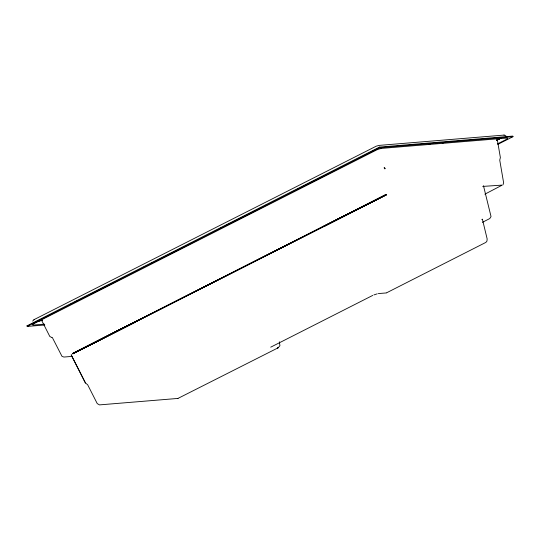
<?xml version="1.0" encoding="UTF-8"?>
<svg xmlns="http://www.w3.org/2000/svg" width="540" height="540" viewBox="0 0 540 540"><rect width="100%" height="100%" fill="white"/><g stroke="black" fill="none" stroke-linecap="round" stroke-linejoin="round"><path stroke-width="0.81" d="M384.507 168.48L384.149 167.569M32.63 321.091L34.297 319.505L376.245 146.171L379.1 145.395L503.901 135.095L504.981 135.304L507.006 136.917M502.963 184.876L503.624 182.776L499.743 160.124L500.377 157.579L497.117 138.564M85.428 382.968L87.656 384.75L97.241 403.603L99.468 404.892L177.957 398.425L278.201 347.78L279.923 345.661L279.369 341.786M481.815 219.564L482.382 219.146L487.161 238.943L486.952 241.09L485.885 242.393L386.451 292.882M506.425 139.347L506.101 139.529A5.022 0.891 -20.6 0 1 505.622 139.786L497.354 143.978M386.168 292.957L378.344 293.564M33.898 319.714L34.297 319.505M135.311 321.759L72.671 353.687L386.471 194.603L72.576 353.599L135.223 321.725M386.228 194.427L323.622 226.321M135.446 321.887L72.698 353.72L386.552 194.724L323.818 226.597M135.52 322.002L72.772 353.849L135.547 322.07M323.71 226.415L386.444 194.569M499.635 138.679L497.3 139.766L500.411 138.321L497.333 139.779M44.827 324.979L27.223 326.43L27 325.843L379.505 147.083L512.777 136.08L513 136.674L497.968 144.295M36.43 321.604L39.44 320.078M69.525 304.817L71.023 304.054M74.79 302.15L77.794 300.625M107.879 285.37L109.384 284.607M113.144 282.697L114.649 281.934M143.984 267.057L145.489 266.294M151.504 263.243L153.009 262.481M182.345 247.61L183.843 246.847M187.609 244.937L191.369 243.027M220.698 228.157L222.203 227.394M225.963 225.484L228.974 223.958M259.058 208.703L260.564 207.941M264.323 206.03L267.334 204.505M297.418 189.25L298.924 188.487M302.684 186.584L305.694 185.058M341.044 167.13L342.549 166.367M371.878 151.49L373.383 150.728M27.223 326.43L379.728 147.677L513 136.674M72.455 353.545L386.316 194.461L72.542 353.579M484.88 194.171L501.937 185.261A1.566 0.432 -16.5 0 0 501.883 185.2L501.889 185.2A1.478 0.405 -16.2 0 0 501.694 185.139L482.693 186.415M482.396 222.338L489.76 218.565L491.036 216.56L483.469 185.713M372.755 295.4L270.702 347.18M373.916 294.921L377.217 293.834M380.153 148.703L379.87 148.784A5.009 0.884 -20.6 0 0 379.431 148.912L378.682 149.148A4.691 0.83 -20.6 0 0 378.216 149.31L377.906 149.425A5.454 0.965 -20.6 0 0 377.447 149.6A5.198 0.918 -20.6 0 0 376.839 149.843L34.121 323.575A5.009 0.884 -20.6 0 0 33.797 323.757A4.793 0.851 -20.6 0 0 33.514 323.933L33.426 323.993A4.968 0.878 -20.6 0 0 32.994 324.324A4.907 0.871 -20.6 0 0 32.832 324.473M177.383 398.534L177.957 398.425M177.633 398.486L177.491 398.513M42.174 320.524L38.833 320.848L42.154 320.584M428.74 144.038L430.414 143.897M435.429 143.485L437.096 143.35M442.112 142.931L443.786 142.796M38.887 320.726L42.221 320.45L38.867 320.767M44.408 324.142L33.52 325.04A4.968 0.878 -20.6 0 1 33.122 325.053L33.055 325.046A5.279 0.938 -20.6 0 1 32.886 325.019A4.907 0.871 -20.6 0 1 32.758 324.979A5.137 0.911 -20.6 0 1 32.657 324.891L32.643 324.864A5.279 0.938 -20.6 0 1 32.623 324.729A5.137 0.911 -20.6 0 1 32.832 324.452M27 325.843L28.674 325.701M72.434 356.36L63.916 357.048L61.999 356.353L52.637 338.141M71.631 354.969L71.138 354.922L85.442 382.988L71.314 355.077M504.239 135.088L503.901 135.095M51.989 337.608L49.808 336.474L41.31 319.68M385.013 168.723L384.656 167.812L384.77 168.858A3.415 1.728 -65.8 0 1 385.013 168.71M379.505 147.083L379.728 147.677M380.147 148.709A5.009 0.884 -20.6 0 1 380.68 148.574L380.815 148.547A4.793 0.851 -20.6 0 1 381.179 148.473M381.159 148.473A5.009 0.884 -20.6 0 1 381.888 148.372L506.702 138.065A5.022 0.891 -20.6 0 1 507.101 138.058L507.229 138.065A4.948 0.878 -20.6 0 1 507.465 138.125A5.137 0.911 -20.6 0 1 507.566 138.213L507.587 138.267A5.238 0.925 -20.6 0 1 507.58 138.362A5.022 0.891 -20.6 0 1 507.391 138.645L507.236 138.794A4.887 0.864 -20.6 0 1 506.439 139.333M52.151 337.534A3.415 0.851 19.3 0 1 52.252 337.466M32.535 323.737A5.326 0.945 -20.6 0 1 32.677 323.629M33.44 323.143A4.995 0.884 -20.6 0 1 33.791 322.947M384.271 168.581A3.429 1.742 -65.8 0 1 384.514 168.453M500.452 138.355L496.712 140.252L500.445 138.348M501.228 138.011L496.746 140.285L501.228 138.004M277.965 347.827L277.621 347.996L277.965 347.827"/></g></svg>
